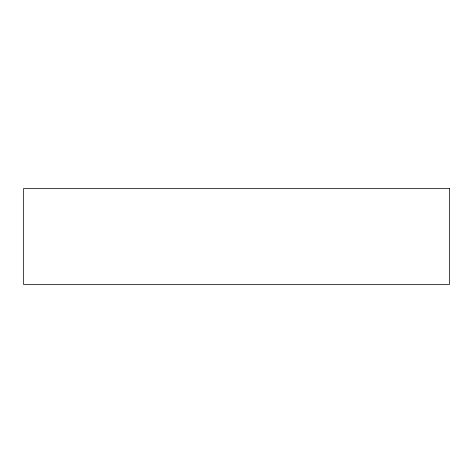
<?xml version="1.0" encoding="UTF-8"?>
<svg xmlns="http://www.w3.org/2000/svg" width="473" height="473" viewBox="0 0 473 473"><rect width="100%" height="100%" fill="white"/><g stroke="black" fill="none" stroke-linecap="round" stroke-linejoin="round"><path stroke-width="0.71" d="M449.35 188.437L23.65 188.437L23.65 284.563L449.35 284.563L449.35 188.437"/></g></svg>
